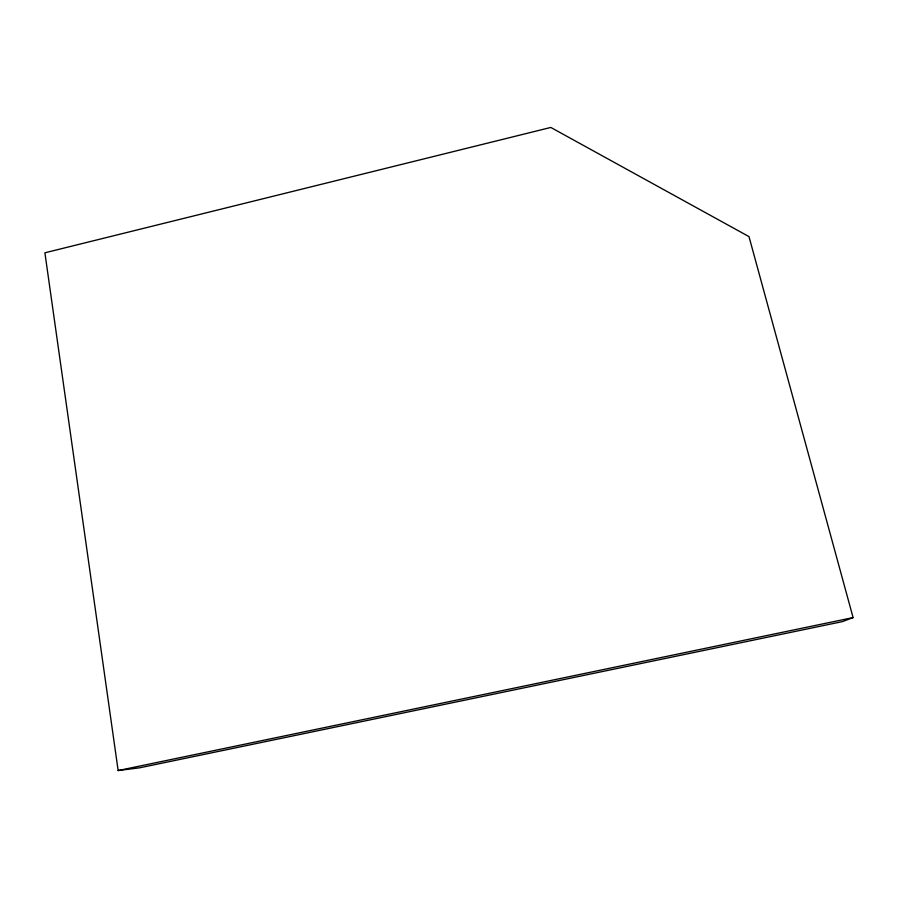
<?xml version="1.0" encoding="UTF-8"?>
<svg xmlns="http://www.w3.org/2000/svg" width="898" height="898" viewBox="0 0 898 898"><rect width="100%" height="100%" fill="white"/><g stroke="black" fill="none" stroke-linecap="round" stroke-linejoin="round"><path stroke-width="1.35" d="M853.1 617.588L842.346 621.629L139.538 767.824L118.143 770.551L44.9 252.798L550.811 127.449L748.999 236.612L853.1 617.588L118.143 770.551"/></g></svg>
